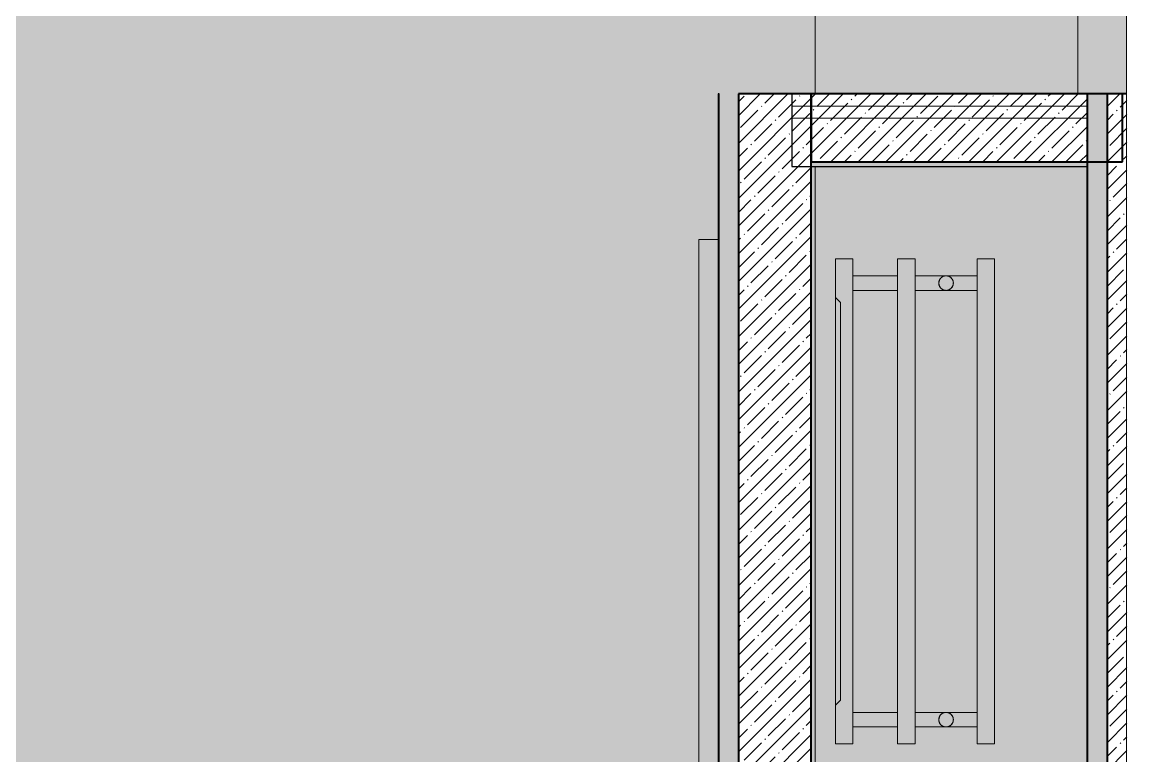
# Model space of a CAD drawing. Header units: millimetres. Extents: x 16345 to 138513, y -2470 to 23828.
# Drawn here: x 109844 to 110983, y 4318 to 5074 of the extents above; entities that cross this region are included whole.
import ezdxf

# ---------------------------------------------------------------- set-up
doc = ezdxf.new("R2010")
doc.units = ezdxf.units.MM
for name, color, linetype, lineweight, true_color in [('A-FLOR-1', 7, 'Continuous', 9, 0x787878), ('A-FLOR-FNSH-1', 7, 'Continuous', 30, 0x3c3c3c), ('A-FLOR-MCUT-1', 7, 'Continuous', 9, 0x646464), ('A-WALL-4', 7, 'Continuous', 40, 0x3c3c3c), ('A-WALL-5', 7, 'Continuous', 9, 0x787878), ('A-WALL-7', 7, 'Continuous', 30, 0x3c3c3c), ('A-WALL-FNSH-3', 7, 'Continuous', 30, 0x3c3c3c), ('I-WALL-1', 7, 'Continuous', 9, 0x787878)]:
    doc.layers.add(name, color=color, linetype=linetype, lineweight=lineweight, true_color=true_color)
for name, color, linetype, lineweight in [('A-WALL', 7, 'Continuous', 9), ('A-WALL-6', 7, 'Continuous', 40), ('A-WALL-PATT', 7, 'Continuous', 9), ('I-WALL', 7, 'Continuous', 9), ('M-EQPM', 7, 'Continuous', 9), ('S-COLS', 7, 'Continuous', 9), ('Знаки', 7, 'Continuous', 9), ('Знаки-1', 7, 'Continuous', 18)]:
    doc.layers.add(name, color=color, linetype=linetype, lineweight=lineweight)
doc.layers.add('M-EQPM-1', color=7, linetype='Continuous', lineweight=9, true_color=0xe6e6e6, transparency=0.7)
pattern_1 = [(45, (-11550.674, 0), (-14.25598, 14.25598), []), (45, (-11536.417, 0), (-14.25598, 14.25598), [25.202, -5.04, 0.8382, -4.202])]

# ---------------------------------------------------------------- blocks, each defined once
blk = doc.blocks.new('BSC_Колонна _Прямоугольная - 500х500-23286270-Развертка 2_28-1')
at = {"layer": 'S-COLS'}
blk.add_hatch(color=256, dxfattribs=at).paths.add_polyline_path([(-141, 5000), (-100, 5000), (-100, 7500), (-150, 7500), (-150, 5000), (-145.1, 5000)])
blk = doc.blocks.new('radiator_prado_classic_z_tip_30_po exemplyaru - Classic Z Тип 30-500-30677904-Развертка 2_28-1')
at = {"layer": 'M-EQPM-1'}
for points in [[(-400, 4330), (-382, 4330), (-382, 4830), (-400, 4830), (-400, 4790), (-395, 4785), (-395, 4375), (-400, 4370), (-400, 4346.2)], [(-336, 4330), (-318, 4330), (-318, 4830), (-336, 4830), (-336, 4346.2)], [(-254, 4330), (-236, 4330), (-236.1, 4830), (-254, 4830), (-254, 4346.2)], [(-280.6, 4799.8), (-280, 4800.6), (-280.6, 4799.8)], [(-278.8, 4803), (-278.7, 4803.8), (-278.8, 4803.1)], [(-400, 4370), (-395, 4375), (-395, 4785), (-400, 4790), (-400, 4376.6)], [(-278.8, 4353), (-278.7, 4353.8), (-278.8, 4353.1)], [(-280.6, 4349.8), (-280, 4350.6), (-280.6, 4349.8)]]:
    blk.add_hatch(color=256, dxfattribs=at).paths.add_polyline_path(points)
h = blk.add_hatch(color=256, dxfattribs=at)
h.paths.add_polyline_path([(-281.6, 4805), (-254, 4805), (-254, 4812.5), (-318, 4812.2), (-318, 4805), (-282.4, 4805)])
h.paths.add_polyline_path([(-292.5, 4808.8), (-292, 4809.4), (-292.5, 4808.8)])
h.paths.add_polyline_path([(-293.2, 4807), (-293, 4807.6), (-293.2, 4807)])
h.paths.add_polyline_path([(-354.2, 4805), (-336, 4805), (-336, 4812.5), (-382, 4812.2), (-382, 4805), (-372.6, 4805)])
h = blk.add_hatch(color=256, dxfattribs=at)
h.paths.add_polyline_path([(-278.8, 4807), (-278.8, 4807), (-278.8, 4807)])
h.paths.add_polyline_path([(-279.5, 4808.8), (-280.2, 4809.7), (-279.5, 4808.8)])
h = blk.add_hatch(color=256, dxfattribs=at)
h.paths.add_polyline_path([(-292.5, 4797.5), (-254, 4797.8), (-254, 4805), (-318, 4805), (-318, 4797.5)])
h.paths.add_polyline_path([(-336, 4797.5), (-336, 4805), (-382, 4805), (-382, 4797.5), (-354.7, 4797.5)])
h.paths.add_polyline_path([(-291.4, 4799.8), (-291.8, 4800.3), (-291.4, 4799.8)])
h = blk.add_hatch(color=256, dxfattribs=at)
h.paths.add_polyline_path([(-278.5, 4355), (-254, 4355), (-254, 4362.5), (-318, 4362.2), (-318, 4355), (-278.8, 4355)])
h.paths.add_polyline_path([(-382, 4355), (-336, 4355), (-336, 4362.5), (-382, 4362.2), (-382, 4356.9)])
h.paths.add_polyline_path([(-292.5, 4358.8), (-292, 4359.4), (-292.5, 4358.8)])
h.paths.add_polyline_path([(-293.2, 4357), (-293, 4357.6), (-293.2, 4357)])
h = blk.add_hatch(color=256, dxfattribs=at)
h.paths.add_polyline_path([(-382, 4347.5), (-336, 4347.8), (-336, 4355), (-382, 4355), (-382, 4347.8)])
h.paths.add_polyline_path([(-254, 4347.5), (-254, 4355), (-318, 4355), (-318, 4347.5), (-278.5, 4347.5)])
h.paths.add_polyline_path([(-291.4, 4349.8), (-291.8, 4350.3), (-291.4, 4349.8)])
h = blk.add_hatch(color=256, dxfattribs=at)
h.paths.add_polyline_path([(-278.8, 4357), (-278.8, 4357), (-278.8, 4357)])
h.paths.add_polyline_path([(-279.5, 4358.8), (-280.2, 4359.7), (-279.5, 4358.8)])
at = {"layer": 'M-EQPM'}
for p, q in [((-400, 4830), (-382, 4830)), ((-382, 4830), (-400, 4830)), ((-400, 4830), (-400, 4790)), ((-400, 4330), (-400, 4830)), ((-382, 4330), (-382, 4830)), ((-382, 4812.5), (-382, 4830)), ((-318, 4830), (-336, 4830)), ((-336, 4830), (-318, 4830)), ((-336, 4830), (-336, 4330)), ((-336, 4830), (-336, 4812.5)), ((-318, 4830), (-318, 4330)), ((-318, 4812.5), (-318, 4830)), ((-236, 4830), (-254, 4830)), ((-254, 4830), (-236, 4830)), ((-254, 4830), (-254, 4330)), ((-254, 4830), (-254, 4812.5)), ((-236, 4830), (-236, 4330)), ((-236, 4330), (-236, 4830)), ((-336, 4812.5), (-382, 4812.5)), ((-336, 4812.5), (-382, 4812.5)), ((-382, 4812.5), (-382, 4806.9)), ((-382, 4805), (-382, 4812.5)), ((-382, 4812.5), (-382, 4805)), ((-382, 4805), (-382, 4812.5)), ((-382, 4797.8), (-382, 4812.2)), ((-382, 4806.9), (-382, 4805)), ((-336, 4812.5), (-336, 4808.8)), ((-336, 4805), (-336, 4812.5)), ((-336, 4812.5), (-336, 4805)), ((-336, 4805), (-336, 4812.5)), ((-336, 4812.2), (-336, 4797.8)), ((-336, 4808.8), (-336, 4805)), ((-254, 4812.5), (-318, 4812.5)), ((-254, 4812.5), (-318, 4812.5)), ((-318, 4808.8), (-318, 4812.5)), ((-318, 4812.5), (-318, 4805)), ((-318, 4805), (-318, 4812.5)), ((-318, 4812.5), (-318, 4805)), ((-318, 4797.8), (-318, 4812.2)), ((-318, 4806.9), (-318, 4808.8)), ((-318, 4805), (-318, 4806.9)), ((-254, 4812.5), (-254, 4812.2)), ((-254, 4805), (-254, 4812.5)), ((-254, 4812.5), (-254, 4805)), ((-254, 4805), (-254, 4812.5)), ((-254, 4812.2), (-254, 4805)), ((-254, 4812.2), (-254, 4797.8)), ((-382, 4805), (-382, 4797.8)), ((-382, 4797.5), (-382, 4805)), ((-382, 4805), (-382, 4797.5)), ((-382, 4797.5), (-382, 4805)), ((-382, 4797.8), (-382, 4797.5)), ((-382, 4797.5), (-336, 4797.5)), ((-382, 4797.5), (-336, 4797.5)), ((-382, 4362.5), (-382, 4797.5)), ((-336, 4805), (-336, 4799.7)), ((-336, 4797.5), (-336, 4805)), ((-336, 4805), (-336, 4797.5)), ((-336, 4797.5), (-336, 4805)), ((-336, 4799.7), (-336, 4798.5)), ((-336, 4798.5), (-336, 4797.5)), ((-336, 4797.5), (-336, 4362.5)), ((-318, 4799.7), (-318, 4805)), ((-318, 4805), (-318, 4797.5)), ((-318, 4797.5), (-318, 4805)), ((-318, 4805), (-318, 4797.5)), ((-318, 4798.5), (-318, 4799.7)), ((-318, 4797.5), (-318, 4798.5)), ((-318, 4797.5), (-254, 4797.5)), ((-318, 4797.5), (-254, 4797.5)), ((-318, 4362.5), (-318, 4797.5)), ((-254, 4805), (-254, 4801.3)), ((-254, 4797.5), (-254, 4805)), ((-254, 4805), (-254, 4797.5)), ((-254, 4797.5), (-254, 4805)), ((-254, 4801.3), (-254, 4798.5)), ((-254, 4798.5), (-254, 4797.5)), ((-254, 4797.5), (-254, 4362.5)), ((-400, 4790), (-400, 4370)), ((-400, 4370), (-400, 4790)), ((-400, 4790), (-400, 4370)), ((-400, 4370), (-400, 4790)), ((-400, 4790), (-400, 4370)), ((-400, 4370), (-400, 4790)), ((-400, 4790), (-400, 4370)), ((-400, 4370), (-400, 4790)), ((-400, 4790), (-400, 4370)), ((-400, 4370), (-400, 4790)), ((-400, 4790), (-400, 4370)), ((-400, 4370), (-400, 4790)), ((-400, 4790), (-400, 4370)), ((-400, 4370), (-400, 4790)), ((-400, 4790), (-400, 4370)), ((-400, 4370), (-400, 4790)), ((-400, 4790), (-400, 4370)), ((-400, 4370), (-400, 4790)), ((-400, 4790), (-400, 4370)), ((-400, 4370), (-400, 4790)), ((-400, 4790), (-400, 4370)), ((-400, 4370), (-400, 4790)), ((-400, 4790), (-400, 4370)), ((-400, 4370), (-400, 4790)), ((-400, 4790), (-400, 4370)), ((-400, 4370), (-400, 4790)), ((-400, 4790), (-400, 4370)), ((-400, 4370), (-400, 4790)), ((-400, 4790), (-400, 4370)), ((-400, 4370), (-400, 4790)), ((-400, 4790), (-400, 4370)), ((-400, 4370), (-400, 4790)), ((-400, 4790), (-400, 4370)), ((-400, 4370), (-400, 4790)), ((-400, 4790), (-400, 4370)), ((-400, 4370), (-400, 4790)), ((-400, 4790), (-400, 4370)), ((-400, 4370), (-400, 4790)), ((-400, 4790), (-400, 4370)), ((-400, 4370), (-400, 4790)), ((-400, 4790), (-400, 4370)), ((-400, 4370), (-400, 4790)), ((-400, 4790), (-400, 4370)), ((-400, 4370), (-400, 4790)), ((-400, 4790), (-400, 4370)), ((-400, 4370), (-400, 4790)), ((-400, 4790), (-400, 4370)), ((-400, 4370), (-400, 4790)), ((-400, 4790), (-400, 4370)), ((-400, 4370), (-400, 4790)), ((-400, 4790), (-400, 4370)), ((-400, 4370), (-400, 4790)), ((-400, 4790), (-400, 4370)), ((-400, 4370), (-400, 4790)), ((-400, 4790), (-400, 4370)), ((-400, 4370), (-400, 4790)), ((-400, 4790), (-400, 4370)), ((-400, 4370), (-400, 4790)), ((-400, 4790), (-400, 4370)), ((-400, 4370), (-400, 4790)), ((-400, 4790), (-400, 4370)), ((-400, 4370), (-400, 4790)), ((-400, 4790), (-400, 4370)), ((-400, 4370), (-400, 4790)), ((-400, 4790), (-400, 4370)), ((-395, 4785), (-400, 4790)), ((-395, 4785), (-400, 4790)), ((-395, 4785), (-400, 4790)), ((-395, 4785), (-400, 4790)), ((-395, 4785), (-400, 4790)), ((-395, 4785), (-400, 4790)), ((-395, 4785), (-400, 4790)), ((-395, 4785), (-400, 4790)), ((-395, 4785), (-400, 4790)), ((-395, 4785), (-400, 4790)), ((-395, 4785), (-400, 4790)), ((-395, 4785), (-400, 4790)), ((-395, 4785), (-400, 4790)), ((-395, 4785), (-400, 4790)), ((-395, 4785), (-400, 4790)), ((-395, 4785), (-400, 4790)), ((-395, 4785), (-400, 4790)), ((-395, 4785), (-400, 4790)), ((-395, 4785), (-400, 4790)), ((-395, 4785), (-400, 4790)), ((-395, 4785), (-400, 4790)), ((-395, 4785), (-400, 4790)), ((-395, 4785), (-400, 4790)), ((-395, 4785), (-400, 4790)), ((-395, 4785), (-400, 4790)), ((-395, 4785), (-400, 4790)), ((-395, 4785), (-400, 4790)), ((-395, 4785), (-400, 4790)), ((-395, 4785), (-400, 4790)), ((-395, 4785), (-400, 4790)), ((-395, 4785), (-400, 4790)), ((-395, 4785), (-400, 4790)), ((-395, 4785), (-400, 4790)), ((-395, 4785), (-400, 4790)), ((-395, 4785), (-400, 4790)), ((-395, 4785), (-400, 4790)), ((-395, 4785), (-400, 4790)), ((-395, 4785), (-400, 4790)), ((-395, 4785), (-400, 4790)), ((-395, 4785), (-400, 4790)), ((-395, 4785), (-400, 4790)), ((-395, 4785), (-400, 4790)), ((-395, 4785), (-400, 4790)), ((-395, 4785), (-400, 4790)), ((-395, 4785), (-400, 4790)), ((-395, 4785), (-400, 4790)), ((-395, 4785), (-400, 4790)), ((-395, 4785), (-400, 4790)), ((-395, 4785), (-400, 4790)), ((-395, 4785), (-400, 4790)), ((-395, 4785), (-400, 4790)), ((-395, 4785), (-400, 4790)), ((-395, 4785), (-400, 4790)), ((-395, 4785), (-400, 4790)), ((-395, 4785), (-400, 4790)), ((-395, 4785), (-400, 4790)), ((-395, 4785), (-400, 4790)), ((-395, 4785), (-400, 4790)), ((-395, 4785), (-400, 4790)), ((-395, 4785), (-400, 4790)), ((-395, 4785), (-400, 4790)), ((-395, 4785), (-400, 4790)), ((-395, 4785), (-400, 4790)), ((-395, 4785), (-400, 4790)), ((-395, 4785), (-395, 4375)), ((-395, 4375), (-395, 4785)), ((-395, 4785), (-395, 4375)), ((-395, 4375), (-395, 4785)), ((-395, 4785), (-395, 4375)), ((-395, 4375), (-395, 4785)), ((-395, 4785), (-395, 4375)), ((-395, 4375), (-395, 4785)), ((-395, 4785), (-395, 4375)), ((-395, 4375), (-395, 4785)), ((-395, 4785), (-395, 4375)), ((-395, 4375), (-395, 4785)), ((-395, 4785), (-395, 4375)), ((-395, 4375), (-395, 4785)), ((-395, 4785), (-395, 4375)), ((-395, 4375), (-395, 4785)), ((-395, 4785), (-395, 4375)), ((-395, 4375), (-395, 4785)), ((-395, 4785), (-395, 4375)), ((-395, 4375), (-395, 4785)), ((-395, 4785), (-395, 4375)), ((-395, 4375), (-395, 4785)), ((-395, 4785), (-395, 4375)), ((-395, 4375), (-395, 4785)), ((-395, 4785), (-395, 4375)), ((-395, 4375), (-395, 4785)), ((-395, 4785), (-395, 4375)), ((-395, 4375), (-395, 4785)), ((-395, 4785), (-395, 4375)), ((-395, 4375), (-395, 4785)), ((-395, 4785), (-395, 4375)), ((-395, 4375), (-395, 4785)), ((-395, 4785), (-395, 4375)), ((-395, 4375), (-395, 4785)), ((-395, 4785), (-395, 4375)), ((-395, 4375), (-395, 4785)), ((-395, 4785), (-395, 4375)), ((-395, 4375), (-395, 4785)), ((-395, 4785), (-395, 4375)), ((-395, 4375), (-395, 4785)), ((-395, 4785), (-395, 4375)), ((-395, 4375), (-395, 4785)), ((-395, 4785), (-395, 4375)), ((-395, 4375), (-395, 4785)), ((-395, 4785), (-395, 4375)), ((-395, 4375), (-395, 4785)), ((-395, 4785), (-395, 4375)), ((-395, 4375), (-395, 4785)), ((-395, 4785), (-395, 4375)), ((-395, 4375), (-395, 4785)), ((-395, 4785), (-395, 4375)), ((-395, 4375), (-395, 4785)), ((-395, 4785), (-395, 4375)), ((-395, 4375), (-395, 4785)), ((-395, 4785), (-395, 4375)), ((-395, 4375), (-395, 4785)), ((-395, 4785), (-395, 4375)), ((-395, 4375), (-395, 4785)), ((-395, 4785), (-395, 4375)), ((-395, 4375), (-395, 4785)), ((-395, 4785), (-395, 4375)), ((-395, 4375), (-395, 4785)), ((-395, 4785), (-395, 4375)), ((-395, 4375), (-395, 4785)), ((-395, 4375), (-400, 4370)), ((-400, 4370), (-395, 4375)), ((-395, 4375), (-400, 4370)), ((-400, 4370), (-395, 4375)), ((-395, 4375), (-400, 4370)), ((-400, 4370), (-395, 4375)), ((-395, 4375), (-400, 4370)), ((-400, 4370), (-395, 4375)), ((-395, 4375), (-400, 4370)), ((-400, 4370), (-395, 4375)), ((-395, 4375), (-400, 4370)), ((-400, 4370), (-395, 4375)), ((-395, 4375), (-400, 4370)), ((-400, 4370), (-395, 4375)), ((-395, 4375), (-400, 4370)), ((-400, 4370), (-395, 4375)), ((-395, 4375), (-400, 4370)), ((-400, 4370), (-395, 4375)), ((-395, 4375), (-400, 4370)), ((-400, 4370), (-395, 4375)), ((-395, 4375), (-400, 4370)), ((-400, 4370), (-395, 4375)), ((-395, 4375), (-400, 4370)), ((-400, 4370), (-395, 4375)), ((-395, 4375), (-400, 4370)), ((-400, 4370), (-395, 4375)), ((-395, 4375), (-400, 4370)), ((-400, 4370), (-395, 4375)), ((-395, 4375), (-400, 4370)), ((-400, 4370), (-395, 4375)), ((-395, 4375), (-400, 4370)), ((-400, 4370), (-395, 4375)), ((-395, 4375), (-400, 4370)), ((-400, 4370), (-395, 4375)), ((-395, 4375), (-400, 4370)), ((-400, 4370), (-395, 4375)), ((-395, 4375), (-400, 4370)), ((-400, 4370), (-395, 4375)), ((-395, 4375), (-400, 4370)), ((-400, 4370), (-395, 4375)), ((-395, 4375), (-400, 4370)), ((-400, 4370), (-395, 4375)), ((-395, 4375), (-400, 4370)), ((-400, 4370), (-395, 4375)), ((-395, 4375), (-400, 4370)), ((-400, 4370), (-395, 4375)), ((-395, 4375), (-400, 4370)), ((-400, 4370), (-395, 4375)), ((-395, 4375), (-400, 4370)), ((-400, 4370), (-395, 4375)), ((-395, 4375), (-400, 4370)), ((-400, 4370), (-395, 4375)), ((-395, 4375), (-400, 4370)), ((-400, 4370), (-395, 4375)), ((-395, 4375), (-400, 4370)), ((-400, 4370), (-395, 4375)), ((-395, 4375), (-400, 4370)), ((-400, 4370), (-395, 4375)), ((-395, 4375), (-400, 4370)), ((-400, 4370), (-395, 4375)), ((-395, 4375), (-400, 4370)), ((-400, 4370), (-395, 4375)), ((-395, 4375), (-400, 4370)), ((-400, 4370), (-395, 4375)), ((-400, 4370), (-400, 4330)), ((-336, 4362.5), (-382, 4362.5)), ((-336, 4362.5), (-382, 4362.5)), ((-382, 4362.5), (-382, 4362.2)), ((-382, 4361.5), (-382, 4362.5)), ((-382, 4362.5), (-382, 4355)), ((-382, 4355), (-382, 4362.5)), ((-382, 4362.2), (-382, 4355)), ((-382, 4347.8), (-382, 4362.2)), ((-382, 4360.3), (-382, 4361.5)), ((-382, 4355), (-382, 4360.3)), ((-382, 4355), (-382, 4349.7)), ((-382, 4347.5), (-382, 4355)), ((-382, 4355), (-382, 4347.5)), ((-382, 4347.5), (-382, 4355)), ((-336, 4362.5), (-336, 4362.2)), ((-336, 4355), (-336, 4362.5)), ((-336, 4362.5), (-336, 4355)), ((-336, 4355), (-336, 4362.5)), ((-336, 4362.2), (-336, 4361.5)), ((-336, 4362.2), (-336, 4347.8)), ((-336, 4361.5), (-336, 4360.3)), ((-336, 4360.3), (-336, 4358.7)), ((-336, 4358.7), (-336, 4356.9)), ((-336, 4356.9), (-336, 4355)), ((-336, 4355), (-336, 4349.7)), ((-336, 4347.5), (-336, 4355)), ((-336, 4355), (-336, 4347.5)), ((-336, 4347.5), (-336, 4355)), ((-254, 4362.5), (-318, 4362.5)), ((-254, 4362.5), (-318, 4362.5)), ((-318, 4361.5), (-318, 4362.5)), ((-318, 4362.5), (-318, 4355)), ((-318, 4355), (-318, 4362.5)), ((-318, 4362.5), (-318, 4355)), ((-318, 4347.8), (-318, 4362.2)), ((-318, 4360.3), (-318, 4361.5)), ((-318, 4355), (-318, 4360.3)), ((-318, 4349.7), (-318, 4355)), ((-318, 4355), (-318, 4347.5)), ((-318, 4347.5), (-318, 4355)), ((-318, 4355), (-318, 4347.5)), ((-254, 4362.5), (-254, 4362.2)), ((-254, 4355), (-254, 4362.5)), ((-254, 4362.5), (-254, 4355)), ((-254, 4361.5), (-254, 4362.5)), ((-254, 4362.2), (-254, 4361.5)), ((-254, 4362.2), (-254, 4347.8)), ((-254, 4361.5), (-254, 4360.3)), ((-254, 4360.3), (-254, 4361.5)), ((-254, 4360.3), (-254, 4358.7)), ((-254, 4358.7), (-254, 4360.3)), ((-254, 4358.7), (-254, 4356.9)), ((-254, 4355), (-254, 4358.7)), ((-254, 4356.9), (-254, 4355)), ((-254, 4355), (-254, 4347.8)), ((-254, 4347.5), (-254, 4355)), ((-254, 4355), (-254, 4347.5)), ((-254, 4347.5), (-254, 4355)), ((-382, 4349.7), (-382, 4347.5)), ((-382, 4347.5), (-336, 4347.5)), ((-382, 4347.5), (-336, 4347.5)), ((-382, 4330), (-382, 4347.5)), ((-336, 4349.7), (-336, 4347.8)), ((-336, 4347.8), (-336, 4347.5)), ((-336, 4347.5), (-336, 4330)), ((-318, 4348.5), (-318, 4349.7)), ((-318, 4347.5), (-318, 4348.5)), ((-318, 4347.5), (-254, 4347.5)), ((-318, 4347.5), (-254, 4347.5)), ((-318, 4330), (-318, 4347.5)), ((-254, 4347.8), (-254, 4347.5)), ((-254, 4347.5), (-254, 4330)), ((-400, 4330), (-382, 4330)), ((-382, 4330), (-400, 4330)), ((-318, 4330), (-336, 4330)), ((-336, 4330), (-318, 4330)), ((-236, 4330), (-254, 4330)), ((-254, 4330), (-236, 4330))]:
    blk.add_line(p, q, dxfattribs=at)
for centre, start, end in [((-286, 4805), 0, 180), ((-286, 4805), 165, 180), ((-286, 4805), 150, 164.4979), ((-286, 4805), 136.379, 149.9349), ((-286, 4805), 121.6948, 135), ((-286, 4805), 117.2611, 120), ((-286, 4805), 107.5083, 117.2611), ((-286, 4805), 90, 107.5083), ((-286, 4805), 72.4917, 90), ((-286, 4805), 62.7389, 72.4917), ((-286, 4805), 60, 62.7389), ((-286, 4805), 53.8539, 58.3052), ((-286, 4805), 45, 53.5358), ((-286, 4805), 30.0651, 43.621), ((-286, 4805), 15.5021, 30), ((-286, 4805), 0, 15), ((-286, 4805), 180, 195), ((-286, 4805), 180, 0), ((-286, 4805), 195.5021, 210), ((-286, 4805), 210.0651, 223.621), ((-286, 4805), 225, 238.3052), ((-286, 4805), 240, 242.7389), ((-286, 4805), 242.7389, 252.4917), ((-286, 4805), 252.4917, 287.5083), ((-286, 4805), 287.5083, 297.2611), ((-286, 4805), 297.2611, 300), ((-286, 4805), 301.6948, 306.1461), ((-286, 4805), 308.5873, 315), ((-286, 4805), 316.379, 329.9349), ((-286, 4805), 330, 344.4979), ((-286, 4805), 345, 360), ((-286, 4355), 360, 180), ((-286, 4355), 165, 195), ((-286, 4355), 180, 0), ((-286, 4355), 150, 164.4979), ((-286, 4355), 195.5021, 210), ((-286, 4355), 136.379, 149.9349), ((-286, 4355), 210.0651, 223.621), ((-286, 4355), 121.7079, 134.9944), ((-286, 4355), 117.2399, 119.9952), ((-286, 4355), 107.521, 117.2399), ((-286, 4355), 105, 107.521), ((-286, 4355), 90, 104.9955), ((-286, 4355), 76.5707, 89.9955), ((-286, 4355), 72.5045, 74.9952), ((-286, 4355), 62.7177, 72.5045), ((-286, 4355), 60, 62.7177), ((-286, 4355), 53.8483, 58.3183), ((-286, 4355), 45, 53.5357), ((-286, 4355), 30.0651, 43.621), ((-286, 4355), 316.379, 329.9349), ((-286, 4355), 15.5021, 30), ((-286, 4355), 330, 344.4979), ((-286, 4355), 0, 15), ((-286, 4355), 345, 0), ((-286, 4355), 225.0056, 238.2921), ((-286, 4355), 240.0048, 242.7601), ((-286, 4355), 242.7601, 252.479), ((-286, 4355), 252.479, 255), ((-286, 4355), 255.0045, 270), ((-286, 4355), 270.0045, 283.4293), ((-286, 4355), 285.0048, 287.4955), ((-286, 4355), 287.4955, 297.2823), ((-286, 4355), 297.2823, 300), ((-286, 4355), 301.6817, 306.1517), ((-286, 4355), 308.5872, 315)]:
    blk.add_arc(centre, 7.5, start, end, dxfattribs=at)
for points, knots in [([(-293.5, 4805), (-293.5, 4805.3), (-293.5, 4805.9), (-293.3, 4806.5), (-293.3, 4806.8), (-293.2, 4807)], [0, 0, 0, 0, 0.0714286, 0.1071429, 0.1428571, 0.1428571, 0.1428571, 0.1428571]), ([(-293.5, 4805), (-293.5, 4805.3), (-293.5, 4805.9), (-293.3, 4806.5), (-293.3, 4806.8), (-293.2, 4807)], [0, 0, 0, 0, 0.0714286, 0.1071429, 0.1428571, 0.1428571, 0.1428571, 0.1428571]), ([(-291.4, 4810.2), (-291.3, 4810.3), (-291.2, 4810.5), (-290.7, 4810.8), (-290.3, 4811.1), (-289.9, 4811.4), (-289.4, 4811.7), (-288.6, 4812.1), (-287.4, 4812.4), (-286.5, 4812.5), (-286, 4812.5)], [0.4285714, 0.4285714, 0.4285714, 0.4285714, 0.4642857, 0.5, 0.5714286, 0.6071429, 0.6428571, 0.7142857, 0.8571429, 1, 1, 1, 1]), ([(-291.3, 4810.3), (-291.2, 4810.4), (-291.1, 4810.5), (-290.7, 4810.8), (-290.4, 4811.1), (-290.2, 4811.2)], [0.4480207, 0.4480207, 0.4480207, 0.4480207, 0.4642857, 0.5, 0.5714286, 0.5714286, 0.5714286, 0.5714286]), ([(-290.2, 4811.2), (-290.1, 4811.3), (-289.9, 4811.4), (-289.4, 4811.7), (-289.1, 4811.8), (-288.9, 4811.9)], [0.5714286, 0.5714286, 0.5714286, 0.5714286, 0.6071429, 0.6428571, 0.7142857, 0.7142857, 0.7142857, 0.7142857]), ([(-286, 4812.5), (-285.5, 4812.5), (-284.6, 4812.4), (-283.4, 4812.1), (-282.6, 4811.7), (-282.1, 4811.4), (-281.8, 4811.2), (-281.5, 4811), (-281.2, 4810.7), (-280.8, 4810.5), (-280.7, 4810.3), (-280.6, 4810.2)], [0, 0, 0, 0, 0.1428571, 0.2857143, 0.3571429, 0.3928571, 0.4285714, 0.4642857, 0.5, 0.5357143, 0.5714286, 0.5714286, 0.5714286, 0.5714286]), ([(-283.1, 4811.9), (-282.9, 4811.8), (-282.6, 4811.7), (-282.1, 4811.4), (-281.9, 4811.3), (-281.8, 4811.2)], [0.2857143, 0.2857143, 0.2857143, 0.2857143, 0.3571429, 0.3928571, 0.4285714, 0.4285714, 0.4285714, 0.4285714]), ([(-281.5, 4811), (-281.4, 4810.9), (-281.2, 4810.7), (-280.9, 4810.5), (-280.8, 4810.4), (-280.7, 4810.3)], [0.46428571, 0.46428571, 0.46428571, 0.46428571, 0.5, 0.53571429, 0.55197926, 0.55197926, 0.55197926, 0.55197926]), ([(-278.8, 4807), (-278.7, 4806.8), (-278.7, 4806.5), (-278.5, 4805.9), (-278.5, 4805.3), (-278.5, 4805)], [0.8571429, 0.8571429, 0.8571429, 0.8571429, 0.8928571, 0.9285714, 1, 1, 1, 1]), ([(-278.8, 4807), (-278.7, 4806.8), (-278.7, 4806.5), (-278.5, 4805.9), (-278.5, 4805.3), (-278.5, 4805)], [0.8571429, 0.8571429, 0.8571429, 0.8571429, 0.8928571, 0.9285714, 1, 1, 1, 1]), ([(-293.2, 4803), (-293.3, 4803.2), (-293.3, 4803.5), (-293.5, 4804.1), (-293.5, 4804.7), (-293.5, 4805)], [0.8571429, 0.8571429, 0.8571429, 0.8571429, 0.8928571, 0.9285714, 1, 1, 1, 1]), ([(-293.2, 4803), (-293.3, 4803.2), (-293.3, 4803.5), (-293.5, 4804.1), (-293.5, 4804.7), (-293.5, 4805)], [0.8571429, 0.8571429, 0.8571429, 0.8571429, 0.8928571, 0.9285714, 1, 1, 1, 1]), ([(-286, 4797.5), (-286.5, 4797.5), (-287.4, 4797.6), (-288.6, 4797.9), (-289.4, 4798.3), (-289.9, 4798.6), (-290.2, 4798.8), (-290.5, 4799), (-290.8, 4799.3), (-291.2, 4799.5), (-291.3, 4799.7), (-291.4, 4799.8)], [0, 0, 0, 0, 0.1428571, 0.2857143, 0.3571429, 0.3928571, 0.4285714, 0.4642857, 0.5, 0.5357143, 0.5714286, 0.5714286, 0.5714286, 0.5714286]), ([(-290.5, 4799), (-290.6, 4799.1), (-290.8, 4799.3), (-291.1, 4799.5), (-291.2, 4799.6), (-291.3, 4799.7)], [0.46428571, 0.46428571, 0.46428571, 0.46428571, 0.5, 0.53571429, 0.55197926, 0.55197926, 0.55197926, 0.55197926]), ([(-288.9, 4798.1), (-289.1, 4798.2), (-289.4, 4798.3), (-289.9, 4798.6), (-290.1, 4798.7), (-290.2, 4798.8)], [0.2857143, 0.2857143, 0.2857143, 0.2857143, 0.3571429, 0.3928571, 0.4285714, 0.4285714, 0.4285714, 0.4285714]), ([(-280.6, 4799.8), (-280.7, 4799.7), (-280.8, 4799.5), (-281.3, 4799.2), (-281.7, 4798.9), (-282.1, 4798.6), (-282.6, 4798.3), (-283.4, 4797.9), (-284.6, 4797.6), (-285.5, 4797.5), (-286, 4797.5)], [0.4285714, 0.4285714, 0.4285714, 0.4285714, 0.4642857, 0.5, 0.5714286, 0.6071429, 0.6428571, 0.7142857, 0.8571429, 1, 1, 1, 1]), ([(-281.8, 4798.8), (-281.9, 4798.7), (-282.1, 4798.6), (-282.6, 4798.3), (-282.9, 4798.2), (-283.1, 4798.1)], [0.5714286, 0.5714286, 0.5714286, 0.5714286, 0.6071429, 0.6428571, 0.7142857, 0.7142857, 0.7142857, 0.7142857]), ([(-280.7, 4799.7), (-280.8, 4799.6), (-280.9, 4799.5), (-281.1, 4799.3), (-281.3, 4799.2), (-281.3, 4799.1)], [0.44802074, 0.44802074, 0.44802074, 0.44802074, 0.46428571, 0.5, 0.51720556, 0.51720556, 0.51720556, 0.51720556]), ([(-278.5, 4805), (-278.5, 4804.7), (-278.5, 4804.1), (-278.7, 4803.5), (-278.7, 4803.2), (-278.8, 4803)], [0, 0, 0, 0, 0.0714286, 0.1071429, 0.1428571, 0.1428571, 0.1428571, 0.1428571]), ([(-278.5, 4805), (-278.5, 4804.7), (-278.5, 4804.1), (-278.7, 4803.5), (-278.7, 4803.2), (-278.8, 4803)], [0, 0, 0, 0, 0.0714286, 0.1071429, 0.1428571, 0.1428571, 0.1428571, 0.1428571]), ([(-293.2, 4357), (-293.3, 4356.8), (-293.3, 4356.5), (-293.5, 4355.9), (-293.5, 4355.3), (-293.5, 4355)], [0.8571429, 0.8571429, 0.8571429, 0.8571429, 0.8928571, 0.9285714, 1, 1, 1, 1]), ([(-293.5, 4355), (-293.5, 4355.3), (-293.5, 4355.9), (-293.3, 4356.5), (-293.3, 4356.8), (-293.2, 4357)], [0, 0, 0, 0, 0.0714286, 0.1071429, 0.1428571, 0.1428571, 0.1428571, 0.1428571]), ([(-293.5, 4355), (-293.5, 4354.7), (-293.5, 4354.1), (-293.3, 4353.5), (-293.3, 4353.2), (-293.2, 4353)], [0, 0, 0, 0, 0.0714286, 0.1071429, 0.1428571, 0.1428571, 0.1428571, 0.1428571]), ([(-293.2, 4353), (-293.3, 4353.2), (-293.3, 4353.5), (-293.5, 4354.1), (-293.5, 4354.7), (-293.5, 4355)], [0.8571429, 0.8571429, 0.8571429, 0.8571429, 0.8928571, 0.9285714, 1, 1, 1, 1]), ([(-291.4, 4360.2), (-291.3, 4360.3), (-291.2, 4360.5), (-290.7, 4360.8), (-290.3, 4361.1), (-289.9, 4361.4), (-289.4, 4361.7), (-288.6, 4362.1), (-287.4, 4362.4), (-286.5, 4362.5), (-286, 4362.5)], [0.4285714, 0.4285714, 0.4285714, 0.4285714, 0.4642857, 0.5, 0.5714286, 0.6071429, 0.6428571, 0.7142857, 0.8571429, 1, 1, 1, 1]), ([(-290.2, 4361.2), (-290.3, 4361.1), (-290.5, 4361), (-290.8, 4360.7), (-291.1, 4360.5), (-291.2, 4360.4), (-291.3, 4360.3)], [0.4285714, 0.4285714, 0.4285714, 0.4285714, 0.4642857, 0.5, 0.5357143, 0.5520145, 0.5520145, 0.5520145, 0.5520145]), ([(-288.9, 4361.9), (-289.1, 4361.8), (-289.4, 4361.7), (-289.9, 4361.4), (-290.1, 4361.3), (-290.2, 4361.2)], [0.2857143, 0.2857143, 0.2857143, 0.2857143, 0.3571429, 0.3928571, 0.4285714, 0.4285714, 0.4285714, 0.4285714]), ([(-286, 4362.5), (-285.5, 4362.5), (-284.6, 4362.4), (-283.4, 4362.1), (-282.6, 4361.7), (-282.1, 4361.4), (-281.8, 4361.2), (-281.5, 4361), (-281.2, 4360.7), (-280.8, 4360.5), (-280.7, 4360.3), (-280.6, 4360.2)], [0, 0, 0, 0, 0.1428571, 0.2857143, 0.3571429, 0.3928571, 0.4285714, 0.4642857, 0.5, 0.5357143, 0.5714286, 0.5714286, 0.5714286, 0.5714286]), ([(-281.6, 4361.1), (-281.7, 4361.1), (-281.8, 4361.2), (-282.1, 4361.4), (-282.6, 4361.7), (-282.9, 4361.8), (-283.1, 4361.9)], [0.5502752, 0.5502752, 0.5502752, 0.5502752, 0.5714286, 0.6071429, 0.6428571, 0.7142857, 0.7142857, 0.7142857, 0.7142857]), ([(-280.7, 4360.3), (-280.8, 4360.4), (-280.9, 4360.5), (-281.2, 4360.7), (-281.4, 4360.9), (-281.5, 4361)], [0.44798555, 0.44798555, 0.44798555, 0.44798555, 0.46428571, 0.5, 0.54033344, 0.54033344, 0.54033344, 0.54033344]), ([(-278.5, 4355), (-278.5, 4355.3), (-278.5, 4355.9), (-278.7, 4356.5), (-278.7, 4356.8), (-278.8, 4357)], [0, 0, 0, 0, 0.0714286, 0.1071429, 0.1428571, 0.1428571, 0.1428571, 0.1428571]), ([(-278.8, 4357), (-278.7, 4356.8), (-278.7, 4356.5), (-278.5, 4355.9), (-278.5, 4355.3), (-278.5, 4355)], [0.8571429, 0.8571429, 0.8571429, 0.8571429, 0.8928571, 0.9285714, 1, 1, 1, 1]), ([(-278.8, 4353), (-278.7, 4353.2), (-278.7, 4353.5), (-278.5, 4354.1), (-278.5, 4354.7), (-278.5, 4355)], [0.8571429, 0.8571429, 0.8571429, 0.8571429, 0.8928571, 0.9285714, 1, 1, 1, 1]), ([(-278.5, 4355), (-278.5, 4354.7), (-278.5, 4354.1), (-278.7, 4353.5), (-278.7, 4353.2), (-278.8, 4353)], [0, 0, 0, 0, 0.0714286, 0.1071429, 0.1428571, 0.1428571, 0.1428571, 0.1428571]), ([(-286, 4347.5), (-286.5, 4347.5), (-287.4, 4347.6), (-288.6, 4347.9), (-289.4, 4348.3), (-289.9, 4348.6), (-290.2, 4348.8), (-290.5, 4349), (-290.8, 4349.3), (-291.2, 4349.5), (-291.3, 4349.7), (-291.4, 4349.8)], [0, 0, 0, 0, 0.1428571, 0.2857143, 0.3571429, 0.3928571, 0.4285714, 0.4642857, 0.5, 0.5357143, 0.5714286, 0.5714286, 0.5714286, 0.5714286]), ([(-291.3, 4349.7), (-291.2, 4349.6), (-291.1, 4349.5), (-290.8, 4349.3), (-290.6, 4349.1), (-290.5, 4349)], [0.44798555, 0.44798555, 0.44798555, 0.44798555, 0.46428571, 0.5, 0.54033633, 0.54033633, 0.54033633, 0.54033633]), ([(-290.2, 4348.8), (-290.1, 4348.7), (-289.9, 4348.6), (-289.4, 4348.3), (-289.1, 4348.2), (-288.9, 4348.1)], [0.5714286, 0.5714286, 0.5714286, 0.5714286, 0.6071429, 0.6428571, 0.7142857, 0.7142857, 0.7142857, 0.7142857]), ([(-280.6, 4349.8), (-280.7, 4349.7), (-280.8, 4349.5), (-281.3, 4349.2), (-281.7, 4348.9), (-282.1, 4348.6), (-282.6, 4348.3), (-283.4, 4347.9), (-284.6, 4347.6), (-285.5, 4347.5), (-286, 4347.5)], [0.4285714, 0.4285714, 0.4285714, 0.4285714, 0.4642857, 0.5, 0.5714286, 0.6071429, 0.6428571, 0.7142857, 0.8571429, 1, 1, 1, 1]), ([(-283.1, 4348.1), (-282.9, 4348.2), (-282.6, 4348.3), (-282.1, 4348.6), (-281.8, 4348.8), (-281.7, 4348.9), (-281.6, 4348.9)], [0.2857143, 0.2857143, 0.2857143, 0.2857143, 0.3571429, 0.3928571, 0.4285714, 0.4497248, 0.4497248, 0.4497248, 0.4497248]), ([(-281.3, 4349.1), (-281.3, 4349.2), (-281.1, 4349.3), (-280.9, 4349.5), (-280.8, 4349.6), (-280.7, 4349.7)], [0.48282432, 0.48282432, 0.48282432, 0.48282432, 0.5, 0.53571429, 0.55201445, 0.55201445, 0.55201445, 0.55201445])]:
    blk.add_open_spline(points, degree=3, knots=knots, dxfattribs=at)
for points in [[(-293.2, 4807), (-293.2, 4807.2), (-293.1, 4807.5), (-292.9, 4807.9), (-292.7, 4808.4), (-292.6, 4808.6), (-292.5, 4808.8)], [(-293.2, 4807), (-293.2, 4807.2), (-293.1, 4807.5), (-292.9, 4807.9), (-292.7, 4808.4), (-292.6, 4808.6), (-292.5, 4808.8)], [(-292.5, 4808.8), (-292.4, 4808.9), (-292.3, 4809.1), (-292, 4809.5), (-291.7, 4809.8), (-291.5, 4810.1), (-291.4, 4810.2)], [(-292.5, 4808.8), (-292.4, 4808.9), (-292.3, 4809.1), (-292, 4809.5), (-291.7, 4809.8), (-291.5, 4810.1), (-291.4, 4810.2)], [(-288.9, 4811.9), (-288.4, 4812.1), (-287.9, 4812.3), (-287.4, 4812.4)], [(-287.4, 4812.4), (-287, 4812.5), (-286.5, 4812.5), (-286, 4812.5)], [(-286, 4812.5), (-285.5, 4812.5), (-285, 4812.5), (-284.6, 4812.4)], [(-284.6, 4812.4), (-284.1, 4812.3), (-283.6, 4812.1), (-283.1, 4811.9)], [(-281.8, 4811.2), (-281.7, 4811.2), (-281.7, 4811.1), (-281.6, 4811.1)], [(-280.6, 4810.2), (-280.5, 4810.1), (-280.3, 4809.8), (-280, 4809.5), (-279.7, 4809.1), (-279.6, 4808.9), (-279.5, 4808.8)], [(-280.6, 4810.2), (-280.5, 4810.1), (-280.3, 4809.8), (-280, 4809.5), (-279.7, 4809.1), (-279.6, 4808.9), (-279.5, 4808.8)], [(-279.5, 4808.8), (-279.4, 4808.6), (-279.3, 4808.4), (-279.1, 4807.9), (-278.9, 4807.5), (-278.8, 4807.2), (-278.8, 4807)], [(-279.5, 4808.8), (-279.4, 4808.6), (-279.3, 4808.4), (-279.1, 4807.9), (-278.9, 4807.5), (-278.8, 4807.2), (-278.8, 4807)], [(-292.5, 4801.2), (-292.6, 4801.4), (-292.7, 4801.6), (-292.9, 4802.1), (-293.1, 4802.5), (-293.2, 4802.8), (-293.2, 4803)], [(-292.5, 4801.2), (-292.6, 4801.4), (-292.7, 4801.6), (-292.9, 4802.1), (-293.1, 4802.5), (-293.2, 4802.8), (-293.2, 4803)], [(-291.4, 4799.8), (-291.5, 4799.9), (-291.7, 4800.2), (-292, 4800.5), (-292.3, 4800.9), (-292.4, 4801.1), (-292.5, 4801.2)], [(-291.4, 4799.8), (-291.5, 4799.9), (-291.7, 4800.2), (-292, 4800.5), (-292.3, 4800.9), (-292.4, 4801.1), (-292.5, 4801.2)], [(-287.4, 4797.6), (-287.9, 4797.7), (-288.4, 4797.9), (-288.9, 4798.1)], [(-286, 4797.5), (-286.5, 4797.5), (-287, 4797.5), (-287.4, 4797.6)], [(-284.6, 4797.6), (-285, 4797.5), (-285.5, 4797.5), (-286, 4797.5)], [(-283.1, 4798.1), (-283.6, 4797.9), (-284.1, 4797.7), (-284.6, 4797.6)], [(-281.6, 4798.9), (-281.7, 4798.9), (-281.7, 4798.8), (-281.8, 4798.8)], [(-279.5, 4801.2), (-279.6, 4801.1), (-279.7, 4800.9), (-280, 4800.5), (-280.3, 4800.2), (-280.5, 4799.9), (-280.6, 4799.8)], [(-279.5, 4801.2), (-279.6, 4801.1), (-279.7, 4800.9), (-280, 4800.5), (-280.3, 4800.2), (-280.5, 4799.9), (-280.6, 4799.8)], [(-278.8, 4803), (-278.8, 4802.8), (-278.9, 4802.5), (-279.1, 4802.1), (-279.3, 4801.6), (-279.4, 4801.4), (-279.5, 4801.2)], [(-278.8, 4803), (-278.8, 4802.8), (-278.9, 4802.5), (-279.1, 4802.1), (-279.3, 4801.6), (-279.4, 4801.4), (-279.5, 4801.2)], [(-292.5, 4358.8), (-292.6, 4358.6), (-292.7, 4358.4), (-292.9, 4357.9), (-293.1, 4357.5), (-293.2, 4357.2), (-293.2, 4357)], [(-293.2, 4357), (-293.2, 4357.2), (-293.1, 4357.5), (-292.9, 4357.9), (-292.7, 4358.4), (-292.6, 4358.6), (-292.5, 4358.8)], [(-293.2, 4353), (-293.2, 4352.8), (-293.1, 4352.5), (-292.9, 4352.1), (-292.7, 4351.6), (-292.6, 4351.4), (-292.5, 4351.2)], [(-292.5, 4351.2), (-292.6, 4351.4), (-292.7, 4351.6), (-292.9, 4352.1), (-293.1, 4352.5), (-293.2, 4352.8), (-293.2, 4353)], [(-291.4, 4360.2), (-291.5, 4360.1), (-291.7, 4359.8), (-292, 4359.5), (-292.3, 4359.1), (-292.4, 4358.9), (-292.5, 4358.8)], [(-292.5, 4358.8), (-292.4, 4358.9), (-292.3, 4359.1), (-292, 4359.5), (-291.7, 4359.8), (-291.5, 4360.1), (-291.4, 4360.2)], [(-292.5, 4351.2), (-292.4, 4351.1), (-292.3, 4350.9), (-292, 4350.5), (-291.7, 4350.2), (-291.5, 4349.9), (-291.4, 4349.8)], [(-291.4, 4349.8), (-291.5, 4349.9), (-291.7, 4350.2), (-292, 4350.5), (-292.3, 4350.9), (-292.4, 4351.1), (-292.5, 4351.2)], [(-287.4, 4362.4), (-287.9, 4362.3), (-288.4, 4362.1), (-288.9, 4361.9)], [(-286, 4362.5), (-286.5, 4362.5), (-287, 4362.5), (-287.4, 4362.4)], [(-284.6, 4362.4), (-285, 4362.5), (-285.5, 4362.5), (-286, 4362.5)], [(-283.1, 4361.9), (-283.6, 4362.1), (-284.1, 4362.3), (-284.6, 4362.4)], [(-279.5, 4358.8), (-279.6, 4358.9), (-279.7, 4359.1), (-280, 4359.5), (-280.3, 4359.8), (-280.5, 4360.1), (-280.6, 4360.2)], [(-280.6, 4360.2), (-280.5, 4360.1), (-280.3, 4359.8), (-280, 4359.5), (-279.7, 4359.1), (-279.6, 4358.9), (-279.5, 4358.8)], [(-280.6, 4349.8), (-280.5, 4349.9), (-280.3, 4350.2), (-280, 4350.5), (-279.7, 4350.9), (-279.6, 4351.1), (-279.5, 4351.2)], [(-279.5, 4351.2), (-279.6, 4351.1), (-279.7, 4350.9), (-280, 4350.5), (-280.3, 4350.2), (-280.5, 4349.9), (-280.6, 4349.8)], [(-278.8, 4357), (-278.8, 4357.2), (-278.9, 4357.5), (-279.1, 4357.9), (-279.3, 4358.4), (-279.4, 4358.6), (-279.5, 4358.8)], [(-279.5, 4358.8), (-279.4, 4358.6), (-279.3, 4358.4), (-279.1, 4357.9), (-278.9, 4357.5), (-278.8, 4357.2), (-278.8, 4357)], [(-279.5, 4351.2), (-279.4, 4351.4), (-279.3, 4351.6), (-279.1, 4352.1), (-278.9, 4352.5), (-278.8, 4352.8), (-278.8, 4353)], [(-278.8, 4353), (-278.8, 4352.8), (-278.9, 4352.5), (-279.1, 4352.1), (-279.3, 4351.6), (-279.4, 4351.4), (-279.5, 4351.2)], [(-288.9, 4348.1), (-288.4, 4347.9), (-287.9, 4347.7), (-287.4, 4347.6)], [(-287.4, 4347.6), (-287, 4347.5), (-286.5, 4347.5), (-286, 4347.5)], [(-286, 4347.5), (-285.5, 4347.5), (-285, 4347.5), (-284.6, 4347.6)], [(-284.6, 4347.6), (-284.1, 4347.7), (-283.6, 4347.9), (-283.1, 4348.1)]]:
    blk.add_open_spline(points, degree=3, dxfattribs=at)
blk = doc.blocks.new('Съемный металлический экран с перфорацией - E1-V16-Развертка 2_28-1')
at = {"layer": 'Знаки'}
blk.add_hatch(color=256, dxfattribs=at).paths.add_polyline_path([(-521, 4300), (-521, 4850), (-541, 4850), (-541, 4300), (-535, 4300)])
at = {"layer": 'Знаки-1'}
for p, q in [((-521, 4850), (-541, 4850)), ((-541, 4850), (-541, 4300)), ((-521, 4300), (-521, 4850)), ((-541, 4300), (-521, 4300))]:
    blk.add_line(p, q, dxfattribs=at)
blk = doc.blocks.new('Зашивка приборов отопления25 - Зашивка приборов отопления-33322064-Развертка 2_28-1')
at = {"layer": 'A-WALL-5'}
h = blk.add_hatch(dxfattribs=at)
h.set_pattern_fill('FP_37', color=256, style=0, pattern_type=2)
h.set_pattern_definition(pattern_1)
h.paths.add_polyline_path([(-425, 4200), (-425, 5000), (-500, 5000), (-500, 4200), (-463.6518, 4200)])
h = blk.add_hatch(dxfattribs=at)
h.set_pattern_fill('FP_37', color=256, style=0, pattern_type=2)
h.set_pattern_definition(pattern_1)
h.paths.add_polyline_path([(-400, 4930), (-140, 4930), (-140, 5000), (-425, 5000), (-425, 4930), (-417.1675, 4930)])
at = {"layer": 'A-WALL-6'}
for p, q in [((-425, 5000), (-500, 5000)), ((-500, 5000), (-500, 4200)), ((-104, 5000), (-425, 5000)), ((-425, 5000), (-425, 4930)), ((-425, 4200), (-425, 5000)), ((-104, 4930), (-104, 5000)), ((-425, 4930), (-104, 4930)), ((-500, 4200), (-425, 4200))]:
    blk.add_line(p, q, dxfattribs=at)

msp = doc.modelspace()

# ---------------------------------------------------------------- hatches: boundary and pattern name
at = {"layer": 'A-FLOR-1'}
msp.add_hatch(color=256, dxfattribs=at).paths.add_polyline_path([(110907.1, 4925), (110942.5, 4925), (110942.5, 4930), (110657.5, 4930), (110657.5, 4925), (110891.9, 4925)])
at = {"layer": 'A-WALL-PATT'}
h = msp.add_hatch(color=256, dxfattribs=at)
h.paths.add_polyline_path([(110657.5, 4200), (110661.5, 4200), (110661.5, 4925), (110657.5, 4925), (110657.5, 4203.3)])
h.paths.add_polyline_path([(110582.5, 4200), (110582.5, 5000), (110661.5, 5000), (110661.5, 7600), (105833.5, 7600), (105833.5, 4250), (106494.8, 4250), (106494.8, 4645), (106994.5, 4645), (106994.5, 4250), (108666.1, 4250), (108666.1, 4645), (109666.1, 4645), (109666.1, 4250), (110561.5, 4250), (110561.5, 4300), (110541.5, 4300), (110541.5, 4850), (110561.5, 4850), (110561.5, 5000), (110562.5, 5000), (110562.5, 4200)])
h.paths.add_polyline_path([(108070.3, 5100), (106742.5, 5100), (106742.5, 6400), (109742.5, 6400), (109742.5, 5100), (108798.5, 5100)])
h = msp.add_hatch(color=256, dxfattribs=at)
h.paths.add_polyline_path([(110682.5, 4200), (110941.5, 4200), (110941.5, 4925), (110661.5, 4925), (110661.5, 4200)])
h.paths.add_polyline_path([(110846.5, 4330), (110828.5, 4330), (110828.5, 4347.5), (110764.5, 4347.5), (110764.5, 4330), (110746.5, 4330), (110746.5, 4347.5), (110700.5, 4347.5), (110700.5, 4330), (110682.5, 4330), (110682.5, 4830), (110700.5, 4830), (110700.5, 4812.5), (110746.5, 4812.5), (110746.5, 4830), (110764.5, 4830), (110764.5, 4812.5), (110828.5, 4812.5), (110828.5, 4830), (110846.5, 4830), (110846.5, 4376.6)])
h.paths.add_polyline_path([(110764.5, 4362.5), (110828.5, 4362.5), (110828.5, 4797.5), (110764.5, 4797.5), (110764.5, 4376.6)])
h.paths.add_polyline_path([(110709.9, 4362.5), (110746.5, 4362.5), (110746.5, 4797.5), (110700.5, 4797.5), (110700.5, 4362.5)])
h.paths.add_polyline_path([(110932.5, 5000), (110932.5, 7500), (110941.5, 7500), (110941.5, 7600), (110661.5, 7600), (110661.5, 5000), (110914.7, 5000)])
at = {"layer": 'I-WALL'}
msp.add_hatch(color=256, dxfattribs=at).paths.add_polyline_path([(110982.9, 5000), (110982.9, 7480), (110982.5, 7480), (110982.5, 5000)])
at = {"layer": 'I-WALL-1'}
h = msp.add_hatch(dxfattribs=at)
h.set_pattern_fill('FP_35', color=256, style=0, pattern_type=2)
h.set_pattern_definition([(0, (99531.845, 0), (30.48, 7.62), [2.515, -20.345, 2.515, -20.345, -121.92]), (0, (99531.845, 0), (30.48, 7.62), [-45.72, 2.515, -43.205, 2.515, -20.345, -53.34]), (0, (99531.845, 0), (30.48, 7.62), [-114.3, 2.515, -12.725, 2.515, -35.585]), (120, (99543.275, 3.81), (-21.8391136, 22.5864543), [2.515, -20.345, 2.515, -20.345, -121.92]), (120, (99543.275, 3.81), (-21.8391136, 22.5864543), [-45.72, 2.515, -43.205, 2.515, -20.345, -53.34]), (120, (99543.275, 3.81), (-21.8391136, 22.5864543), [-114.3, 2.515, -12.725, 2.515, -35.585]), (240, (99547.085, 19.05), (-8.6408864, -30.2064543), [2.515, -20.345, 2.515, -20.345, -121.92]), (240, (99547.085, 19.05), (-8.6408864, -30.2064543), [-45.72, 2.515, -43.205, 2.515, -20.345, -53.34]), (240, (99547.085, 19.05), (-8.6408864, -30.2064543), [-114.3, 2.515, -12.725, 2.515, -35.585])])
h.paths.add_polyline_path([(110962.5, 4200), (110962.5, 5000), (110942.5, 5000), (110942.5, 4200)])
h.paths.add_polyline_path([(110942.5, 7500), (110962.5, 7500), (110962.5, 8080), (110942.5, 8080), (110942.5, 7514.1)])
h = msp.add_hatch(dxfattribs=at)
h.set_pattern_fill('FP_34', color=256, style=0, pattern_type=2)
h.set_pattern_definition([(45, (99531.845, 0), (-14.25598, 14.25598), []), (45, (99546.102, 0), (-14.25598, 14.25598), [25.202, -5.04, 0.8382, -4.202])])
h.paths.add_polyline_path([(110982.9, 4194.4), (110982.9, 5000), (110962.5, 5000), (110962.5, 4195), (110982.5, 4195), (110982.5, 4194.4)])

# ---------------------------------------------------------------- linework, layer by layer
at = {"layer": 'A-FLOR-FNSH-1'}
for p, q in [((110941.5, 5000), (110637.5, 5000)), ((110637.5, 5000), (110637.5, 4925)), ((110637.5, 4925), (110942.5, 4925))]:
    msp.add_line(p, q, dxfattribs=at)
at = {"layer": 'A-FLOR-MCUT-1'}
for p, q in [((110942.5, 4987.5), (110637.5, 4987.5)), ((110942.5, 4975), (110637.5, 4975))]:
    msp.add_line(p, q, dxfattribs=at)
at = {"layer": 'A-WALL'}
msp.add_line((110982.5, 5000), (110982.5, 4194.4), dxfattribs=at)
at = {"layer": 'A-WALL-4'}
for p, q in [((110982.9, 5000), (110962.5, 5000)), ((110962.5, 5000), (110962.5, 4194.4))]:
    msp.add_line(p, q, dxfattribs=at)
at = {"layer": 'A-WALL-7'}
msp.add_line((110962.5, 5000), (110942.5, 5000), dxfattribs=at)
at = {"layer": 'A-WALL-FNSH-3'}
for p, q in [((110562.5, 5000), (110561.5, 5000)), ((110561.5, 5000), (110561.5, 4850)), ((110562.5, 4850), (110562.5, 5000)), ((110942.5, 5000), (110941.5, 5000)), ((110941.5, 5000), (110941.5, 4200)), ((110942.5, 4200), (110942.5, 5000)), ((110561.5, 4850), (110562.5, 4850))]:
    msp.add_line(p, q, dxfattribs=at)
at = {"layer": 'I-WALL'}
for p, q in [((110661.5, 7600), (110661.5, 5000)), ((110932.5, 5000), (110932.5, 7500)), ((110982.5, 7480), (110982.5, 5000)), ((110661.5, 4925), (110661.5, 4200)), ((110562.5, 4850), (110562.5, 4200))]:
    msp.add_line(p, q, dxfattribs=at)

# ---------------------------------------------------------------- block references
at = {"layer": 'A-WALL'}
msp.add_blockref('Зашивка приборов отопления25 - Зашивка приборов отопления-33322064-Развертка 2_28-1', (111082.5, 0), dxfattribs=at)
at = {"layer": 'M-EQPM'}
msp.add_blockref('radiator_prado_classic_z_tip_30_po exemplyaru - Classic Z Тип 30-500-30677904-Развертка 2_28-1', (111082.5, 0), dxfattribs=at)
at = {"layer": 'S-COLS'}
msp.add_blockref('BSC_Колонна _Прямоугольная - 500х500-23286270-Развертка 2_28-1', (111082.5, 0), dxfattribs=at)
at = {"layer": 'Знаки'}
msp.add_blockref('Съемный металлический экран с перфорацией - E1-V16-Развертка 2_28-1', (111082.5, 0), dxfattribs=at)

doc.saveas('drawing.dxf')
